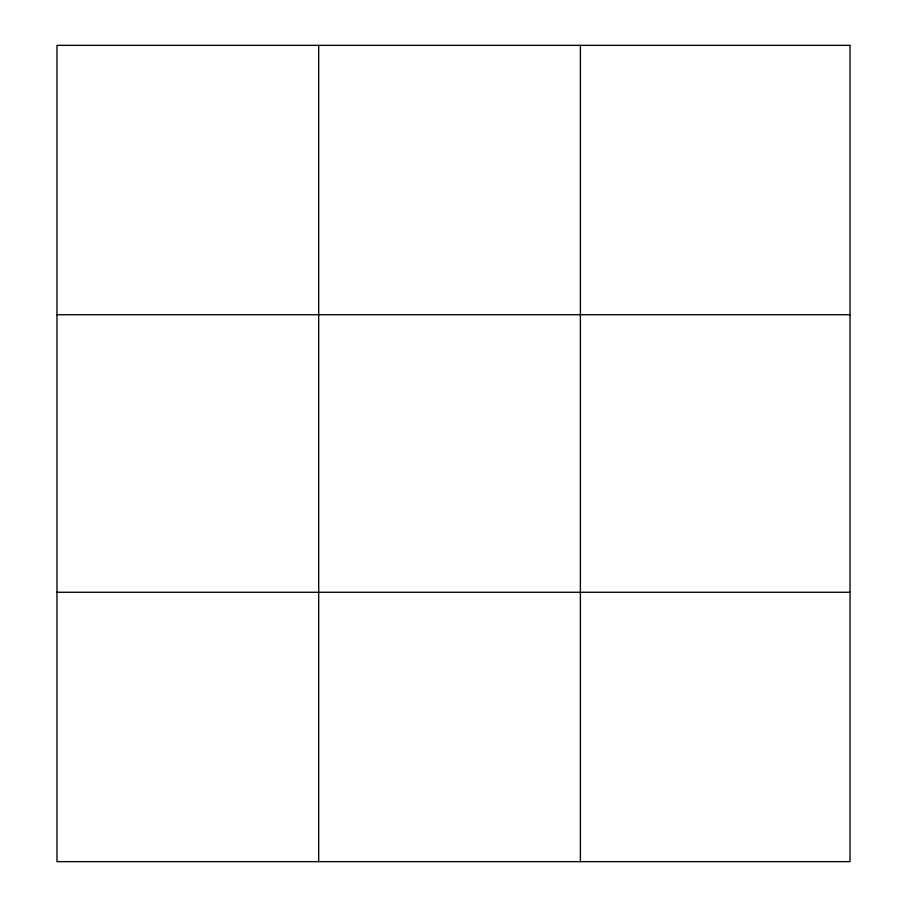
<?xml version="1.0" encoding="UTF-8"?>
<svg xmlns="http://www.w3.org/2000/svg" width="907" height="907" viewBox="0 0 907 907"><rect width="100%" height="100%" fill="white"/><g stroke="black" fill="none" stroke-linecap="round" stroke-linejoin="round"><path stroke-width="1.36" d="M318.686 861.65L318.686 45.35M580.389 861.65L580.389 45.35M56.982 314.729L850.018 314.729M56.982 592.271L850.018 592.271M850.018 45.35L850.018 861.65L56.982 861.65L56.982 45.35L850.018 45.35"/></g></svg>
